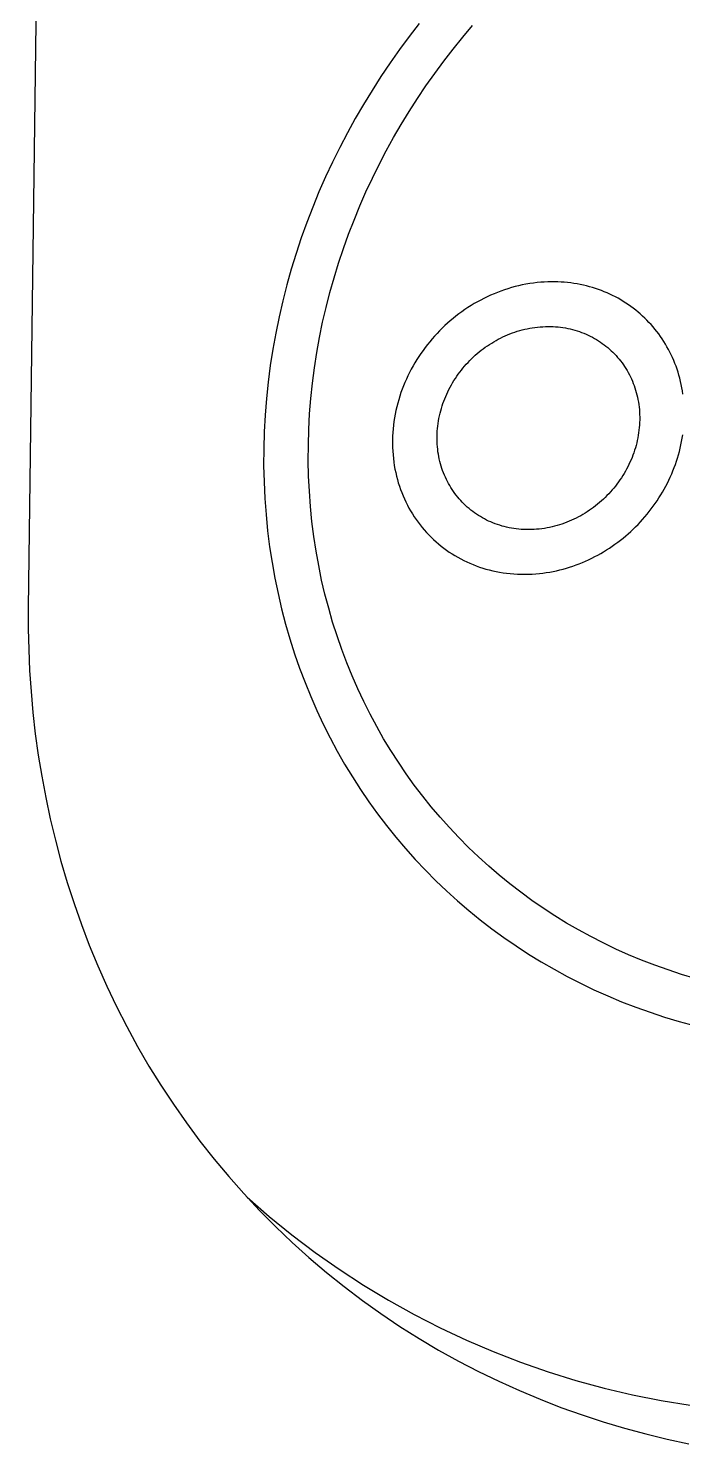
# Model space of a CAD drawing. Header units: millimetres. Extents: x 430 to 4403, y -1522 to 1254.
# Drawn here: x 1350.6 to 1366.48, y -586.97 to -552.64 of the extents above; entities that cross this region are included whole.
import ezdxf

# ---------------------------------------------------------------- set-up
doc = ezdxf.new("R2010")
doc.units = ezdxf.units.MM
doc.header["$MEASUREMENT"] = 0
doc.layers.add('Utwórz2D linie widoczne', color=7, linetype='Continuous', true_color=0x000000)

msp = doc.modelspace()

# ---------------------------------------------------------------- linework, layer by layer
at = {"layer": 'Utwórz2D linie widoczne'}
for p, q in [((1351.76, -475.191), (1350.597, -566.701)), ((1360.085, -552.52), (1359.842, -552.834)), ((1361.142, -552.854), (1361.381, -552.571)), ((1359.842, -552.834), (1359.606, -553.154)), ((1360.91, -553.141), (1361.142, -552.854)), ((1359.606, -553.154), (1359.377, -553.478)), ((1360.683, -553.434), (1360.91, -553.141)), ((1359.377, -553.478), (1359.155, -553.808)), ((1360.25, -554.034), (1360.464, -553.732)), ((1360.464, -553.732), (1360.683, -553.434)), ((1359.155, -553.808), (1358.94, -554.142)), ((1360.044, -554.341), (1360.25, -554.034)), ((1358.94, -554.142), (1358.733, -554.481)), ((1359.844, -554.652), (1360.044, -554.341)), ((1358.733, -554.481), (1358.534, -554.825)), ((1359.651, -554.968), (1359.844, -554.652)), ((1358.534, -554.825), (1358.342, -555.172)), ((1359.465, -555.288), (1359.651, -554.968)), ((1358.342, -555.172), (1358.158, -555.524)), ((1359.286, -555.611), (1359.465, -555.288)), ((1358.158, -555.524), (1357.981, -555.881)), ((1359.115, -555.939), (1359.286, -555.611)), ((1357.981, -555.881), (1357.813, -556.241)), ((1358.951, -556.271), (1359.115, -555.939)), ((1357.813, -556.241), (1357.653, -556.605)), ((1358.794, -556.606), (1358.951, -556.271)), ((1357.653, -556.605), (1357.502, -556.972)), ((1358.645, -556.945), (1358.794, -556.606)), ((1357.502, -556.972), (1357.359, -557.343)), ((1358.504, -557.287), (1358.645, -556.945)), ((1357.359, -557.343), (1357.224, -557.718)), ((1358.371, -557.633), (1358.504, -557.287)), ((1357.224, -557.718), (1357.098, -558.095)), ((1358.245, -557.981), (1358.371, -557.633)), ((1357.098, -558.095), (1356.981, -558.476)), ((1358.128, -558.333), (1358.245, -557.981)), ((1356.981, -558.476), (1356.873, -558.86)), ((1358.019, -558.688), (1358.128, -558.333)), ((1356.873, -558.86), (1356.774, -559.247)), ((1357.918, -559.045), (1358.019, -558.688)), ((1362.5, -558.881), (1362.413, -558.903)), ((1362.589, -558.862), (1362.5, -558.881)), ((1362.678, -558.844), (1362.589, -558.862)), ((1362.768, -558.829), (1362.678, -558.844)), ((1362.858, -558.816), (1362.768, -558.829)), ((1362.949, -558.805), (1362.858, -558.816)), ((1363.04, -558.797), (1362.949, -558.805)), ((1363.123, -558.791), (1363.04, -558.797)), ((1363.205, -558.787), (1363.123, -558.791)), ((1363.287, -558.785), (1363.205, -558.787)), ((1363.368, -558.785), (1363.287, -558.785)), ((1363.448, -558.787), (1363.368, -558.785)), ((1363.528, -558.791), (1363.448, -558.787)), ((1363.608, -558.796), (1363.528, -558.791)), ((1363.687, -558.803), (1363.608, -558.796)), ((1363.765, -558.813), (1363.687, -558.803)), ((1363.843, -558.823), (1363.765, -558.813)), ((1363.919, -558.836), (1363.843, -558.823)), ((1363.996, -558.85), (1363.919, -558.836)), ((1364.071, -558.866), (1363.996, -558.85)), ((1364.146, -558.884), (1364.071, -558.866)), ((1364.22, -558.904), (1364.146, -558.884)), ((1357.826, -559.405), (1357.918, -559.045)), ((1361.578, -559.228), (1361.499, -559.271)), ((1361.658, -559.187), (1361.578, -559.228)), ((1361.738, -559.148), (1361.658, -559.187)), ((1361.819, -559.111), (1361.738, -559.148)), ((1361.902, -559.075), (1361.819, -559.111)), ((1361.985, -559.042), (1361.902, -559.075)), ((1362.069, -559.01), (1361.985, -559.042)), ((1362.154, -558.98), (1362.069, -559.01)), ((1362.239, -558.952), (1362.154, -558.98)), ((1362.326, -558.927), (1362.239, -558.952)), ((1362.413, -558.903), (1362.326, -558.927)), ((1364.293, -558.925), (1364.22, -558.904)), ((1364.365, -558.947), (1364.293, -558.925)), ((1364.437, -558.972), (1364.365, -558.947)), ((1364.508, -558.998), (1364.437, -558.972)), ((1364.577, -559.025), (1364.508, -558.998)), ((1364.646, -559.054), (1364.577, -559.025)), ((1364.714, -559.085), (1364.646, -559.054)), ((1364.782, -559.117), (1364.714, -559.085)), ((1364.848, -559.151), (1364.782, -559.117)), ((1364.913, -559.186), (1364.848, -559.151)), ((1364.977, -559.223), (1364.913, -559.186)), ((1365.04, -559.261), (1364.977, -559.223)), ((1356.774, -559.247), (1356.684, -559.636)), ((1357.742, -559.768), (1357.826, -559.405)), ((1361.05, -559.563), (1360.979, -559.617)), ((1361.122, -559.51), (1361.05, -559.563)), ((1361.195, -559.459), (1361.122, -559.51)), ((1361.27, -559.409), (1361.195, -559.459)), ((1361.345, -559.362), (1361.27, -559.409)), ((1361.422, -559.315), (1361.345, -559.362)), ((1361.499, -559.271), (1361.422, -559.315)), ((1365.103, -559.3), (1365.04, -559.261)), ((1365.164, -559.341), (1365.103, -559.3)), ((1365.224, -559.383), (1365.164, -559.341)), ((1365.283, -559.427), (1365.224, -559.383)), ((1365.341, -559.472), (1365.283, -559.427)), ((1365.398, -559.518), (1365.341, -559.472)), ((1365.453, -559.566), (1365.398, -559.518)), ((1365.508, -559.615), (1365.453, -559.566)), ((1356.684, -559.636), (1356.603, -560.028)), ((1357.667, -560.133), (1357.742, -559.768)), ((1360.643, -559.911), (1360.58, -559.974)), ((1360.708, -559.849), (1360.643, -559.911)), ((1360.774, -559.789), (1360.708, -559.849)), ((1360.841, -559.73), (1360.774, -559.789)), ((1360.91, -559.673), (1360.841, -559.73)), ((1360.979, -559.617), (1360.91, -559.673)), ((1362.708, -559.923), (1362.77, -559.911)), ((1362.77, -559.911), (1362.832, -559.9)), ((1362.832, -559.9), (1362.895, -559.891)), ((1362.895, -559.891), (1362.958, -559.884)), ((1362.958, -559.884), (1363.021, -559.878)), ((1363.021, -559.878), (1363.085, -559.874)), ((1363.085, -559.874), (1363.148, -559.871)), ((1363.148, -559.871), (1363.21, -559.87)), ((1363.21, -559.87), (1363.272, -559.87)), ((1363.272, -559.87), (1363.334, -559.872)), ((1363.334, -559.872), (1363.395, -559.876)), ((1363.395, -559.876), (1363.456, -559.881)), ((1363.456, -559.881), (1363.516, -559.888)), ((1363.516, -559.888), (1363.575, -559.896)), ((1363.575, -559.896), (1363.634, -559.905)), ((1363.634, -559.905), (1363.693, -559.916)), ((1363.693, -559.916), (1363.75, -559.929)), ((1365.561, -559.665), (1365.508, -559.615)), ((1365.613, -559.716), (1365.561, -559.665)), ((1365.664, -559.769), (1365.613, -559.716)), ((1365.714, -559.823), (1365.664, -559.769)), ((1365.762, -559.878), (1365.714, -559.823)), ((1365.809, -559.934), (1365.762, -559.878)), ((1356.603, -560.028), (1356.532, -560.423)), ((1357.601, -560.5), (1357.667, -560.133)), ((1360.341, -560.239), (1360.285, -560.308)), ((1360.399, -560.17), (1360.341, -560.239)), ((1360.458, -560.103), (1360.399, -560.17)), ((1360.518, -560.038), (1360.458, -560.103)), ((1360.58, -559.974), (1360.518, -560.038)), ((1361.845, -560.27), (1361.898, -560.238)), ((1361.898, -560.238), (1361.952, -560.207)), ((1361.952, -560.207), (1362.006, -560.177)), ((1362.006, -560.177), (1362.062, -560.149)), ((1362.062, -560.149), (1362.117, -560.122)), ((1362.117, -560.122), (1362.174, -560.096)), ((1362.174, -560.096), (1362.231, -560.071)), ((1362.231, -560.071), (1362.289, -560.048)), ((1362.289, -560.048), (1362.347, -560.026)), ((1362.347, -560.026), (1362.406, -560.005)), ((1362.406, -560.005), (1362.465, -559.986)), ((1362.465, -559.986), (1362.525, -559.968)), ((1362.525, -559.968), (1362.586, -559.952)), ((1362.586, -559.952), (1362.647, -559.937)), ((1362.647, -559.937), (1362.708, -559.923)), ((1363.75, -559.929), (1363.807, -559.943)), ((1363.807, -559.943), (1363.864, -559.958)), ((1363.864, -559.958), (1363.92, -559.975)), ((1363.92, -559.975), (1363.975, -559.993)), ((1363.975, -559.993), (1364.029, -560.013)), ((1364.029, -560.013), (1364.083, -560.034)), ((1364.083, -560.034), (1364.136, -560.056)), ((1364.136, -560.056), (1364.188, -560.079)), ((1364.188, -560.079), (1364.239, -560.104)), ((1364.239, -560.104), (1364.29, -560.13)), ((1364.29, -560.13), (1364.34, -560.158)), ((1364.34, -560.158), (1364.389, -560.186)), ((1364.389, -560.186), (1364.437, -560.216)), ((1364.437, -560.216), (1364.484, -560.247)), ((1364.484, -560.247), (1364.53, -560.279)), ((1365.855, -559.992), (1365.809, -559.934)), ((1365.899, -560.05), (1365.855, -559.992)), ((1365.942, -560.11), (1365.899, -560.05)), ((1365.984, -560.171), (1365.942, -560.11)), ((1366.024, -560.232), (1365.984, -560.171)), ((1366.063, -560.295), (1366.024, -560.232)), ((1356.532, -560.423), (1356.471, -560.819)), ((1357.544, -560.87), (1357.601, -560.5)), ((1360.076, -560.597), (1360.028, -560.672)), ((1360.126, -560.523), (1360.076, -560.597)), ((1360.178, -560.45), (1360.126, -560.523)), ((1360.231, -560.378), (1360.178, -560.45)), ((1360.285, -560.308), (1360.231, -560.378)), ((1361.357, -560.651), (1361.402, -560.609)), ((1361.402, -560.609), (1361.448, -560.567)), ((1361.448, -560.567), (1361.495, -560.526)), ((1361.495, -560.526), (1361.542, -560.486)), ((1361.542, -560.486), (1361.591, -560.447)), ((1361.591, -560.447), (1361.64, -560.41)), ((1361.64, -560.41), (1361.69, -560.373)), ((1361.69, -560.373), (1361.741, -560.338)), ((1361.741, -560.338), (1361.792, -560.303)), ((1361.792, -560.303), (1361.845, -560.27)), ((1364.53, -560.279), (1364.575, -560.312)), ((1364.575, -560.312), (1364.62, -560.347)), ((1364.62, -560.347), (1364.663, -560.382)), ((1364.663, -560.382), (1364.706, -560.419)), ((1364.706, -560.419), (1364.747, -560.456)), ((1364.747, -560.456), (1364.788, -560.495)), ((1364.788, -560.495), (1364.827, -560.535)), ((1364.827, -560.535), (1364.866, -560.576)), ((1364.866, -560.576), (1364.903, -560.618)), ((1366.1, -560.359), (1366.063, -560.295)), ((1366.136, -560.424), (1366.1, -560.359)), ((1366.171, -560.49), (1366.136, -560.424)), ((1366.204, -560.557), (1366.171, -560.49)), ((1366.235, -560.625), (1366.204, -560.557)), ((1356.471, -560.819), (1356.419, -561.218)), ((1357.495, -561.241), (1357.544, -560.87)), ((1359.894, -560.903), (1359.852, -560.982)), ((1359.937, -560.825), (1359.894, -560.903)), ((1359.982, -560.748), (1359.937, -560.825)), ((1360.028, -560.672), (1359.982, -560.748)), ((1361.071, -560.976), (1361.109, -560.927)), ((1361.109, -560.927), (1361.148, -560.879)), ((1361.148, -560.879), (1361.188, -560.832)), ((1361.188, -560.832), (1361.229, -560.785)), ((1361.229, -560.785), (1361.271, -560.74)), ((1361.271, -560.74), (1361.314, -560.695)), ((1361.314, -560.695), (1361.357, -560.651)), ((1364.903, -560.618), (1364.939, -560.661)), ((1364.939, -560.661), (1364.975, -560.705)), ((1364.975, -560.705), (1365.009, -560.75)), ((1365.009, -560.75), (1365.042, -560.796)), ((1365.042, -560.796), (1365.073, -560.842)), ((1365.073, -560.842), (1365.104, -560.89)), ((1365.104, -560.89), (1365.133, -560.938)), ((1365.133, -560.938), (1365.161, -560.988)), ((1366.265, -560.694), (1366.235, -560.625)), ((1366.294, -560.764), (1366.265, -560.694)), ((1366.32, -560.835), (1366.294, -560.764)), ((1366.346, -560.906), (1366.32, -560.835)), ((1366.369, -560.979), (1366.346, -560.906)), ((1356.419, -561.218), (1356.377, -561.619)), ((1357.456, -561.614), (1357.495, -561.241)), ((1359.739, -561.225), (1359.705, -561.307)), ((1359.775, -561.143), (1359.739, -561.225)), ((1359.813, -561.062), (1359.775, -561.143)), ((1359.852, -560.982), (1359.813, -561.062)), ((1360.837, -561.34), (1360.867, -561.286)), ((1360.867, -561.286), (1360.898, -561.233)), ((1360.898, -561.233), (1360.93, -561.18)), ((1360.93, -561.18), (1360.964, -561.128)), ((1360.964, -561.128), (1360.998, -561.076)), ((1360.998, -561.076), (1361.034, -561.026)), ((1361.034, -561.026), (1361.071, -560.976)), ((1365.161, -560.988), (1365.188, -561.038)), ((1365.188, -561.038), (1365.214, -561.089)), ((1365.214, -561.089), (1365.238, -561.141)), ((1365.238, -561.141), (1365.261, -561.194)), ((1365.261, -561.194), (1365.283, -561.248)), ((1365.283, -561.248), (1365.303, -561.302)), ((1366.391, -561.052), (1366.369, -560.979)), ((1366.411, -561.126), (1366.391, -561.052)), ((1366.43, -561.201), (1366.411, -561.126)), ((1366.447, -561.277), (1366.43, -561.201)), ((1366.462, -561.354), (1366.447, -561.277)), ((1356.377, -561.619), (1356.345, -562.022)), ((1357.426, -561.989), (1357.456, -561.614)), ((1359.614, -561.559), (1359.588, -561.645)), ((1359.643, -561.474), (1359.614, -561.559)), ((1359.673, -561.39), (1359.643, -561.474)), ((1359.705, -561.307), (1359.673, -561.39)), ((1360.684, -561.679), (1360.706, -561.621)), ((1360.706, -561.621), (1360.73, -561.564)), ((1360.73, -561.564), (1360.755, -561.507)), ((1360.755, -561.507), (1360.781, -561.451)), ((1360.781, -561.451), (1360.808, -561.395)), ((1360.808, -561.395), (1360.837, -561.34)), ((1365.303, -561.302), (1365.322, -561.357)), ((1365.322, -561.357), (1365.34, -561.413)), ((1365.34, -561.413), (1365.356, -561.469)), ((1365.356, -561.469), (1365.371, -561.526)), ((1365.371, -561.526), (1365.385, -561.584)), ((1365.385, -561.584), (1365.397, -561.643)), ((1366.476, -561.431), (1366.462, -561.354)), ((1366.487, -561.509), (1366.476, -561.431)), ((1359.521, -561.905), (1359.503, -561.993)), ((1359.541, -561.818), (1359.521, -561.905)), ((1359.564, -561.731), (1359.541, -561.818)), ((1359.588, -561.645), (1359.564, -561.731)), ((1360.578, -562.036), (1360.592, -561.975)), ((1360.592, -561.975), (1360.608, -561.915)), ((1360.608, -561.915), (1360.625, -561.855)), ((1360.625, -561.855), (1360.643, -561.796)), ((1360.643, -561.796), (1360.663, -561.737)), ((1360.663, -561.737), (1360.684, -561.679)), ((1365.397, -561.643), (1365.407, -561.702)), ((1365.407, -561.702), (1365.416, -561.762)), ((1365.416, -561.762), (1365.424, -561.822)), ((1365.424, -561.822), (1365.43, -561.883)), ((1365.43, -561.883), (1365.434, -561.945)), ((1365.434, -561.945), (1365.437, -562.007)), ((1356.345, -562.022), (1356.323, -562.427)), ((1357.406, -562.366), (1357.426, -561.989)), ((1359.462, -562.26), (1359.452, -562.35)), ((1359.473, -562.171), (1359.462, -562.26)), ((1359.487, -562.082), (1359.473, -562.171)), ((1359.503, -561.993), (1359.487, -562.082)), ((1360.53, -562.345), (1360.537, -562.283)), ((1360.537, -562.283), (1360.545, -562.22)), ((1360.545, -562.22), (1360.555, -562.159)), ((1360.555, -562.159), (1360.566, -562.097)), ((1360.566, -562.097), (1360.578, -562.036)), ((1365.428, -562.322), (1365.421, -562.385)), ((1365.433, -562.259), (1365.428, -562.322)), ((1365.436, -562.196), (1365.433, -562.259)), ((1365.438, -562.133), (1365.436, -562.196)), ((1365.437, -562.007), (1365.438, -562.07)), ((1365.438, -562.07), (1365.438, -562.133)), ((1356.323, -562.427), (1356.311, -562.833)), ((1357.395, -562.744), (1357.406, -562.366)), ((1359.44, -562.532), (1359.437, -562.623)), ((1359.437, -562.623), (1359.437, -562.714)), ((1359.445, -562.441), (1359.44, -562.532)), ((1359.452, -562.35), (1359.445, -562.441)), ((1360.52, -562.534), (1360.522, -562.471)), ((1360.52, -562.598), (1360.52, -562.534)), ((1360.521, -562.66), (1360.52, -562.598)), ((1360.524, -562.723), (1360.521, -562.66)), ((1360.522, -562.471), (1360.525, -562.408)), ((1360.525, -562.408), (1360.53, -562.345)), ((1365.379, -562.631), (1365.365, -562.692)), ((1365.392, -562.57), (1365.379, -562.631)), ((1365.403, -562.509), (1365.392, -562.57)), ((1365.413, -562.447), (1365.403, -562.509)), ((1365.421, -562.385), (1365.413, -562.447)), ((1366.439, -562.74), (1366.455, -562.659)), ((1366.455, -562.659), (1366.47, -562.577)), ((1366.47, -562.577), (1366.483, -562.495)), ((1356.311, -562.833), (1356.31, -563.238)), ((1357.394, -563.122), (1357.395, -562.744)), ((1359.437, -562.714), (1359.439, -562.804)), ((1359.439, -562.804), (1359.443, -562.894)), ((1359.443, -562.894), (1359.45, -562.983)), ((1359.45, -562.983), (1359.458, -563.07)), ((1360.529, -562.784), (1360.524, -562.723)), ((1360.535, -562.845), (1360.529, -562.784)), ((1360.542, -562.906), (1360.535, -562.845)), ((1360.551, -562.966), (1360.542, -562.906)), ((1360.562, -563.025), (1360.551, -562.966)), ((1365.274, -562.988), (1365.252, -563.046)), ((1365.295, -562.93), (1365.274, -562.988)), ((1365.315, -562.871), (1365.295, -562.93)), ((1365.333, -562.812), (1365.315, -562.871)), ((1365.35, -562.752), (1365.333, -562.812)), ((1365.365, -562.692), (1365.35, -562.752)), ((1366.356, -563.06), (1366.379, -562.98)), ((1366.379, -562.98), (1366.401, -562.901)), ((1366.401, -562.901), (1366.421, -562.821)), ((1366.421, -562.821), (1366.439, -562.74)), ((1356.31, -563.238), (1356.319, -563.64)), ((1357.402, -563.496), (1357.394, -563.122)), ((1359.458, -563.07), (1359.469, -563.158)), ((1359.469, -563.158), (1359.482, -563.244)), ((1359.482, -563.244), (1359.498, -563.329)), ((1359.498, -563.329), (1359.515, -563.413)), ((1360.574, -563.083), (1360.562, -563.025)), ((1360.587, -563.141), (1360.574, -563.083)), ((1360.602, -563.199), (1360.587, -563.141)), ((1360.619, -563.255), (1360.602, -563.199)), ((1360.636, -563.311), (1360.619, -563.255)), ((1360.655, -563.366), (1360.636, -563.311)), ((1365.121, -563.326), (1365.091, -563.38)), ((1365.149, -563.271), (1365.121, -563.326)), ((1365.177, -563.216), (1365.149, -563.271)), ((1365.203, -563.16), (1365.177, -563.216)), ((1365.228, -563.103), (1365.203, -563.16)), ((1365.252, -563.046), (1365.228, -563.103)), ((1366.246, -563.37), (1366.276, -563.293)), ((1366.276, -563.293), (1366.304, -563.216)), ((1366.304, -563.216), (1366.331, -563.138)), ((1366.331, -563.138), (1366.356, -563.06)), ((1356.319, -563.64), (1356.338, -564.038)), ((1357.419, -563.867), (1357.402, -563.496)), ((1359.515, -563.413), (1359.534, -563.497)), ((1359.534, -563.497), (1359.556, -563.579)), ((1359.556, -563.579), (1359.579, -563.66)), ((1359.579, -563.66), (1359.605, -563.741)), ((1360.676, -563.42), (1360.655, -563.366)), ((1360.698, -563.474), (1360.676, -563.42)), ((1360.721, -563.527), (1360.698, -563.474)), ((1360.745, -563.579), (1360.721, -563.527)), ((1360.771, -563.63), (1360.745, -563.579)), ((1360.798, -563.68), (1360.771, -563.63)), ((1360.826, -563.729), (1360.798, -563.68)), ((1364.887, -563.69), (1364.849, -563.739)), ((1364.924, -563.641), (1364.887, -563.69)), ((1364.959, -563.59), (1364.924, -563.641)), ((1364.994, -563.539), (1364.959, -563.59)), ((1365.027, -563.487), (1364.994, -563.539)), ((1365.06, -563.434), (1365.027, -563.487)), ((1365.091, -563.38), (1365.06, -563.434)), ((1366.073, -563.742), (1366.11, -563.669)), ((1366.11, -563.669), (1366.147, -563.595)), ((1366.147, -563.595), (1366.181, -563.521)), ((1366.181, -563.521), (1366.215, -563.446)), ((1366.215, -563.446), (1366.246, -563.37)), ((1356.338, -564.038), (1356.367, -564.433)), ((1357.446, -564.235), (1357.419, -563.867)), ((1359.605, -563.741), (1359.633, -563.82)), ((1359.633, -563.82), (1359.662, -563.898)), ((1359.662, -563.898), (1359.693, -563.975)), ((1359.693, -563.975), (1359.727, -564.051)), ((1360.855, -563.778), (1360.826, -563.729)), ((1360.886, -563.826), (1360.855, -563.778)), ((1360.918, -563.872), (1360.886, -563.826)), ((1360.951, -563.918), (1360.918, -563.872)), ((1360.985, -563.963), (1360.951, -563.918)), ((1361.02, -564.007), (1360.985, -563.963)), ((1361.056, -564.05), (1361.02, -564.007)), ((1364.6, -564.015), (1364.556, -564.058)), ((1364.644, -563.971), (1364.6, -564.015)), ((1364.687, -563.927), (1364.644, -563.971)), ((1364.729, -563.881), (1364.687, -563.927)), ((1364.77, -563.835), (1364.729, -563.881)), ((1364.81, -563.787), (1364.77, -563.835)), ((1364.849, -563.739), (1364.81, -563.787)), ((1365.862, -564.094), (1365.907, -564.026)), ((1365.907, -564.026), (1365.951, -563.956)), ((1365.951, -563.956), (1365.993, -563.885)), ((1365.993, -563.885), (1366.033, -563.814)), ((1366.033, -563.814), (1366.073, -563.742)), ((1357.483, -564.599), (1357.446, -564.235)), ((1359.727, -564.051), (1359.762, -564.126)), ((1359.762, -564.126), (1359.799, -564.2)), ((1359.799, -564.2), (1359.838, -564.272)), ((1359.838, -564.272), (1359.878, -564.343)), ((1359.878, -564.343), (1359.921, -564.413)), ((1361.094, -564.092), (1361.056, -564.05)), ((1361.132, -564.133), (1361.094, -564.092)), ((1361.171, -564.172), (1361.132, -564.133)), ((1361.212, -564.211), (1361.171, -564.172)), ((1361.254, -564.249), (1361.212, -564.211)), ((1361.296, -564.286), (1361.254, -564.249)), ((1361.34, -564.321), (1361.296, -564.286)), ((1361.384, -564.356), (1361.34, -564.321)), ((1361.429, -564.389), (1361.384, -564.356)), ((1364.166, -564.363), (1364.113, -564.396)), ((1364.217, -564.328), (1364.166, -564.363)), ((1364.268, -564.293), (1364.217, -564.328)), ((1364.318, -564.256), (1364.268, -564.293)), ((1364.367, -564.219), (1364.318, -564.256)), ((1364.416, -564.18), (1364.367, -564.219)), ((1364.463, -564.14), (1364.416, -564.18)), ((1364.51, -564.099), (1364.463, -564.14)), ((1364.556, -564.058), (1364.51, -564.099)), ((1365.617, -564.424), (1365.669, -564.36)), ((1365.669, -564.36), (1365.719, -564.295)), ((1365.719, -564.295), (1365.768, -564.229)), ((1365.768, -564.229), (1365.816, -564.162)), ((1365.816, -564.162), (1365.862, -564.094)), ((1356.367, -564.433), (1356.406, -564.824)), ((1357.528, -564.959), (1357.483, -564.599)), ((1359.921, -564.413), (1359.965, -564.482)), ((1359.965, -564.482), (1360.01, -564.549)), ((1360.01, -564.549), (1360.058, -564.615)), ((1360.058, -564.615), (1360.107, -564.68)), ((1360.107, -564.68), (1360.158, -564.743)), ((1361.476, -564.421), (1361.429, -564.389)), ((1361.523, -564.452), (1361.476, -564.421)), ((1361.571, -564.481), (1361.523, -564.452)), ((1361.62, -564.51), (1361.571, -564.481)), ((1361.67, -564.537), (1361.62, -564.51)), ((1361.72, -564.563), (1361.67, -564.537)), ((1361.772, -564.588), (1361.72, -564.563)), ((1361.824, -564.611), (1361.772, -564.588)), ((1361.877, -564.633), (1361.824, -564.611)), ((1361.93, -564.654), (1361.877, -564.633)), ((1361.985, -564.674), (1361.93, -564.654)), ((1362.04, -564.692), (1361.985, -564.674)), ((1362.096, -564.709), (1362.04, -564.692)), ((1362.152, -564.724), (1362.096, -564.709)), ((1362.209, -564.738), (1362.152, -564.724)), ((1363.373, -564.714), (1363.312, -564.73)), ((1363.433, -564.698), (1363.373, -564.714)), ((1363.493, -564.68), (1363.433, -564.698)), ((1363.552, -564.661), (1363.493, -564.68)), ((1363.611, -564.64), (1363.552, -564.661)), ((1363.67, -564.618), (1363.611, -564.64)), ((1363.727, -564.595), (1363.67, -564.618)), ((1363.784, -564.57), (1363.727, -564.595)), ((1363.841, -564.544), (1363.784, -564.57)), ((1363.897, -564.517), (1363.841, -564.544)), ((1363.952, -564.489), (1363.897, -564.517)), ((1364.006, -564.459), (1363.952, -564.489)), ((1364.06, -564.428), (1364.006, -564.459)), ((1364.113, -564.396), (1364.06, -564.428)), ((1365.281, -564.784), (1365.34, -564.727)), ((1365.34, -564.727), (1365.398, -564.669)), ((1365.398, -564.669), (1365.454, -564.609)), ((1365.454, -564.609), (1365.51, -564.548)), ((1365.51, -564.548), (1365.564, -564.486)), ((1365.564, -564.486), (1365.617, -564.424)), ((1356.406, -564.824), (1356.455, -565.212)), ((1357.582, -565.316), (1357.528, -564.959)), ((1360.158, -564.743), (1360.21, -564.805)), ((1360.21, -564.805), (1360.264, -564.865)), ((1360.264, -564.865), (1360.319, -564.924)), ((1360.319, -564.924), (1360.376, -564.981)), ((1360.376, -564.981), (1360.434, -565.037)), ((1360.434, -565.037), (1360.494, -565.091)), ((1362.267, -564.75), (1362.209, -564.738)), ((1362.325, -564.761), (1362.267, -564.75)), ((1362.384, -564.771), (1362.325, -564.761)), ((1362.443, -564.779), (1362.384, -564.771)), ((1362.503, -564.786), (1362.443, -564.779)), ((1362.564, -564.791), (1362.503, -564.786)), ((1362.625, -564.794), (1362.564, -564.791)), ((1362.687, -564.796), (1362.625, -564.794)), ((1362.749, -564.797), (1362.687, -564.796)), ((1362.811, -564.796), (1362.749, -564.797)), ((1362.874, -564.793), (1362.811, -564.796)), ((1362.937, -564.789), (1362.874, -564.793)), ((1363.001, -564.783), (1362.937, -564.789)), ((1363.064, -564.775), (1363.001, -564.783)), ((1363.126, -564.766), (1363.064, -564.775)), ((1363.189, -564.755), (1363.126, -564.766)), ((1363.25, -564.743), (1363.189, -564.755)), ((1363.312, -564.73), (1363.25, -564.743)), ((1364.905, -565.103), (1364.97, -565.053)), ((1364.97, -565.053), (1365.034, -565.002)), ((1365.034, -565.002), (1365.098, -564.949)), ((1365.098, -564.949), (1365.16, -564.895)), ((1365.16, -564.895), (1365.221, -564.84)), ((1365.221, -564.84), (1365.281, -564.784)), ((1356.455, -565.212), (1356.513, -565.595)), ((1357.646, -565.669), (1357.582, -565.316)), ((1360.494, -565.091), (1360.556, -565.144)), ((1360.556, -565.144), (1360.618, -565.195)), ((1360.618, -565.195), (1360.682, -565.245)), ((1360.682, -565.245), (1360.748, -565.293)), ((1360.748, -565.293), (1360.814, -565.339)), ((1360.814, -565.339), (1360.882, -565.383)), ((1360.882, -565.383), (1360.951, -565.426)), ((1364.347, -565.452), (1364.42, -565.414)), ((1364.42, -565.414), (1364.492, -565.374)), ((1364.492, -565.374), (1364.563, -565.332)), ((1364.563, -565.332), (1364.633, -565.289)), ((1364.633, -565.289), (1364.703, -565.244)), ((1364.703, -565.244), (1364.771, -565.199)), ((1364.771, -565.199), (1364.838, -565.151)), ((1364.838, -565.151), (1364.905, -565.103)), ((1356.513, -565.595), (1356.581, -565.974)), ((1357.718, -566.019), (1357.646, -565.669)), ((1360.951, -565.426), (1361.022, -565.467)), ((1361.022, -565.467), (1361.094, -565.506)), ((1361.094, -565.506), (1361.166, -565.544)), ((1361.166, -565.544), (1361.24, -565.579)), ((1361.24, -565.579), (1361.316, -565.613)), ((1361.316, -565.613), (1361.392, -565.645)), ((1361.392, -565.645), (1361.469, -565.675)), ((1361.469, -565.675), (1361.547, -565.703)), ((1361.547, -565.703), (1361.627, -565.729)), ((1361.627, -565.729), (1361.707, -565.753)), ((1361.707, -565.753), (1361.788, -565.775)), ((1363.498, -565.773), (1363.578, -565.752)), ((1363.578, -565.752), (1363.658, -565.73)), ((1363.658, -565.73), (1363.738, -565.706)), ((1363.738, -565.706), (1363.816, -565.68)), ((1363.816, -565.68), (1363.894, -565.652)), ((1363.894, -565.652), (1363.972, -565.623)), ((1363.972, -565.623), (1364.048, -565.592)), ((1364.048, -565.592), (1364.124, -565.559)), ((1364.124, -565.559), (1364.199, -565.525)), ((1364.199, -565.525), (1364.274, -565.49)), ((1364.274, -565.49), (1364.347, -565.452)), ((1356.581, -565.974), (1356.659, -566.349)), ((1357.798, -566.364), (1357.718, -566.019)), ((1361.788, -565.775), (1361.87, -565.795)), ((1361.87, -565.795), (1361.953, -565.813)), ((1361.953, -565.813), (1362.037, -565.829)), ((1362.037, -565.829), (1362.122, -565.843)), ((1362.122, -565.843), (1362.208, -565.854)), ((1362.208, -565.854), (1362.294, -565.864)), ((1362.294, -565.864), (1362.381, -565.871)), ((1362.381, -565.871), (1362.469, -565.876)), ((1362.469, -565.876), (1362.558, -565.879)), ((1362.558, -565.879), (1362.647, -565.88)), ((1362.647, -565.88), (1362.737, -565.878)), ((1362.737, -565.878), (1362.828, -565.874)), ((1362.828, -565.874), (1362.919, -565.868)), ((1362.919, -565.868), (1363.003, -565.86)), ((1363.003, -565.86), (1363.087, -565.85)), ((1363.087, -565.85), (1363.17, -565.838)), ((1363.17, -565.838), (1363.253, -565.825)), ((1363.253, -565.825), (1363.335, -565.809)), ((1363.335, -565.809), (1363.417, -565.792)), ((1363.417, -565.792), (1363.498, -565.773)), ((1356.659, -566.349), (1356.745, -566.72)), ((1357.888, -566.705), (1357.798, -566.364)), ((1350.597, -566.701), (1350.596, -567.202)), ((1356.745, -566.72), (1356.841, -567.086)), ((1357.985, -567.042), (1357.888, -566.705)), ((1356.841, -567.086), (1356.946, -567.448)), ((1358.091, -567.375), (1357.985, -567.042)), ((1350.596, -567.202), (1350.606, -567.706)), ((1356.946, -567.448), (1357.06, -567.805)), ((1358.205, -567.703), (1358.091, -567.375)), ((1350.606, -567.706), (1350.629, -568.213)), ((1357.06, -567.805), (1357.182, -568.157)), ((1358.327, -568.026), (1358.205, -567.703)), ((1357.182, -568.157), (1357.314, -568.505)), ((1358.457, -568.346), (1358.327, -568.026)), ((1350.629, -568.213), (1350.662, -568.723)), ((1357.314, -568.505), (1357.453, -568.847)), ((1358.595, -568.66), (1358.457, -568.346)), ((1350.662, -568.723), (1350.709, -569.235)), ((1357.453, -568.847), (1357.602, -569.185)), ((1358.741, -568.969), (1358.595, -568.66)), ((1357.602, -569.185), (1357.758, -569.517)), ((1358.894, -569.274), (1358.741, -568.969)), ((1350.709, -569.235), (1350.767, -569.748)), ((1357.758, -569.517), (1357.923, -569.844)), ((1359.055, -569.573), (1358.894, -569.274)), ((1350.767, -569.748), (1350.838, -570.263)), ((1357.923, -569.844), (1358.095, -570.166)), ((1359.223, -569.867), (1359.055, -569.573)), ((1359.399, -570.156), (1359.223, -569.867)), ((1358.095, -570.166), (1358.276, -570.481)), ((1359.581, -570.44), (1359.399, -570.156)), ((1350.838, -570.263), (1350.922, -570.778)), ((1358.276, -570.481), (1358.464, -570.792)), ((1359.771, -570.718), (1359.581, -570.44)), ((1350.922, -570.778), (1351.019, -571.294)), ((1358.464, -570.792), (1358.66, -571.096)), ((1359.967, -570.991), (1359.771, -570.718)), ((1358.66, -571.096), (1358.864, -571.395)), ((1360.17, -571.258), (1359.967, -570.991)), ((1351.019, -571.294), (1351.129, -571.81)), ((1358.864, -571.395), (1359.075, -571.687)), ((1360.38, -571.519), (1360.17, -571.258)), ((1360.597, -571.774), (1360.38, -571.519)), ((1351.129, -571.81), (1351.253, -572.325)), ((1359.075, -571.687), (1359.293, -571.974)), ((1360.82, -572.023), (1360.597, -571.774)), ((1359.293, -571.974), (1359.519, -572.254)), ((1359.519, -572.254), (1359.751, -572.528)), ((1361.049, -572.266), (1360.82, -572.023)), ((1361.285, -572.503), (1361.049, -572.266)), ((1351.253, -572.325), (1351.39, -572.839)), ((1359.751, -572.528), (1359.991, -572.796)), ((1361.526, -572.733), (1361.285, -572.503)), ((1351.39, -572.839), (1351.541, -573.352)), ((1359.991, -572.796), (1360.237, -573.057)), ((1361.774, -572.958), (1361.526, -572.733)), ((1362.027, -573.175), (1361.774, -572.958)), ((1360.237, -573.057), (1360.49, -573.311)), ((1360.49, -573.311), (1360.749, -573.558)), ((1362.286, -573.386), (1362.027, -573.175)), ((1351.541, -573.352), (1351.706, -573.862)), ((1360.749, -573.558), (1361.015, -573.799)), ((1362.551, -573.59), (1362.286, -573.386)), ((1362.821, -573.788), (1362.551, -573.59)), ((1351.706, -573.862), (1351.884, -574.37)), ((1361.015, -573.799), (1361.287, -574.032)), ((1363.097, -573.978), (1362.821, -573.788)), ((1363.378, -574.161), (1363.097, -573.978)), ((1361.287, -574.032), (1361.566, -574.259)), ((1361.566, -574.259), (1361.85, -574.478)), ((1363.664, -574.338), (1363.378, -574.161)), ((1363.956, -574.507), (1363.664, -574.338)), ((1351.884, -574.37), (1352.077, -574.875)), ((1361.85, -574.478), (1362.14, -574.69)), ((1364.252, -574.668), (1363.956, -574.507)), ((1364.553, -574.822), (1364.252, -574.668)), ((1352.077, -574.875), (1352.284, -575.376)), ((1362.14, -574.69), (1362.437, -574.894)), ((1362.437, -574.894), (1362.738, -575.091)), ((1364.859, -574.969), (1364.553, -574.822)), ((1365.169, -575.108), (1364.859, -574.969)), ((1362.738, -575.091), (1363.046, -575.28)), ((1363.046, -575.28), (1363.359, -575.461)), ((1365.484, -575.239), (1365.169, -575.108)), ((1365.804, -575.362), (1365.484, -575.239)), ((1366.127, -575.477), (1365.804, -575.362)), ((1352.284, -575.376), (1352.504, -575.872)), ((1363.359, -575.461), (1363.677, -575.635)), ((1363.677, -575.635), (1364, -575.8)), ((1366.455, -575.584), (1366.127, -575.477)), ((1366.787, -575.683), (1366.455, -575.584)), ((1352.504, -575.872), (1352.739, -576.364)), ((1364, -575.8), (1364.328, -575.958)), ((1364.328, -575.958), (1364.662, -576.107)), ((1352.739, -576.364), (1352.987, -576.851)), ((1364.662, -576.107), (1365, -576.247)), ((1365, -576.247), (1365.343, -576.38)), ((1365.343, -576.38), (1365.69, -576.503)), ((1365.69, -576.503), (1366.042, -576.618)), ((1366.042, -576.618), (1366.398, -576.724)), ((1366.398, -576.724), (1366.759, -576.821)), ((1352.987, -576.851), (1353.249, -577.332)), ((1353.249, -577.332), (1353.526, -577.806)), ((1353.526, -577.806), (1353.815, -578.273)), ((1353.815, -578.273), (1354.118, -578.733)), ((1354.118, -578.733), (1354.435, -579.185)), ((1354.435, -579.185), (1354.764, -579.628)), ((1354.764, -579.628), (1355.106, -580.062)), ((1355.106, -580.062), (1355.461, -580.487)), ((1355.461, -580.487), (1355.827, -580.902)), ((1355.827, -580.902), (1356.206, -581.307)), ((1355.909, -580.991), (1356.444, -581.456)), ((1356.206, -581.307), (1356.596, -581.7)), ((1356.444, -581.456), (1356.995, -581.902)), ((1356.596, -581.7), (1356.998, -582.083)), ((1356.995, -581.902), (1357.561, -582.328)), ((1356.998, -582.083), (1357.41, -582.453)), ((1357.41, -582.453), (1357.832, -582.812)), ((1357.561, -582.328), (1358.141, -582.735)), ((1357.832, -582.812), (1358.264, -583.158)), ((1358.141, -582.735), (1358.735, -583.122)), ((1358.264, -583.158), (1358.706, -583.492)), ((1358.735, -583.122), (1359.342, -583.487)), ((1358.706, -583.492), (1359.156, -583.813)), ((1359.342, -583.487), (1359.961, -583.832)), ((1359.156, -583.813), (1359.615, -584.121)), ((1359.961, -583.832), (1360.592, -584.155)), ((1359.615, -584.121), (1360.082, -584.415)), ((1360.592, -584.155), (1361.233, -584.455)), ((1360.082, -584.415), (1360.556, -584.696)), ((1361.233, -584.455), (1361.885, -584.734)), ((1360.556, -584.696), (1361.037, -584.962)), ((1361.037, -584.962), (1361.525, -585.215)), ((1361.885, -584.734), (1362.546, -584.99)), ((1361.525, -585.215), (1362.018, -585.454)), ((1362.546, -584.99), (1363.215, -585.222)), ((1363.215, -585.222), (1363.892, -585.432)), ((1362.018, -585.454), (1362.517, -585.679)), ((1363.892, -585.432), (1364.576, -585.618)), ((1364.576, -585.618), (1365.266, -585.78)), ((1362.517, -585.679), (1363.02, -585.889)), ((1363.02, -585.889), (1363.527, -586.086)), ((1365.266, -585.78), (1365.96, -585.918)), ((1365.96, -585.918), (1366.66, -586.033)), ((1363.527, -586.086), (1364.038, -586.268)), ((1364.038, -586.268), (1364.553, -586.436)), ((1364.553, -586.436), (1365.069, -586.589)), ((1365.069, -586.589), (1365.588, -586.729)), ((1365.588, -586.729), (1366.108, -586.855)), ((1366.108, -586.855), (1366.629, -586.967))]:
    msp.add_line(p, q, dxfattribs=at)

doc.saveas('drawing.dxf')
